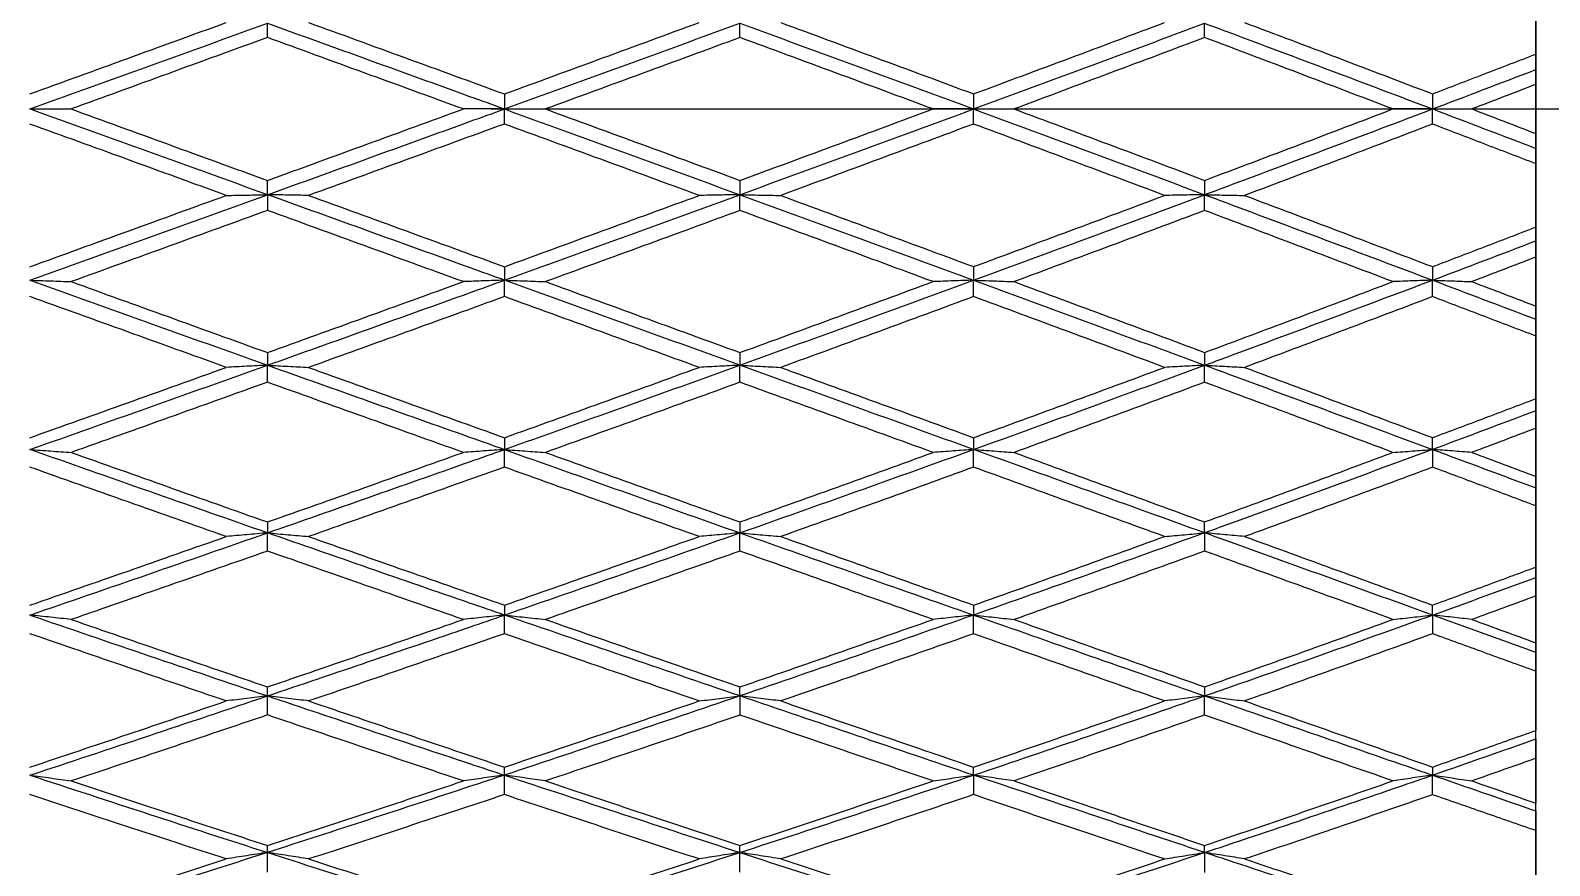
# Model space of a CAD drawing. Extents: x 6453 to 7582, y 0 to 827.
# Drawn here: x 6636.24 to 6652.33, y 209.25 to 218.1 of the extents above; entities that cross this region are included whole.
import ezdxf

# ---------------------------------------------------------------- set-up
doc = ezdxf.new("R2010")
doc.units = 0
doc.header["$LTSCALE"] = 30
doc.header["$MEASUREMENT"] = 0
doc.header["$PDMODE"] = 3
doc.header["$PDSIZE"] = -10
doc.linetypes.add('CENTER', pattern=[2, 1.25, -0.25, 0.25, -0.25])
doc.layers.get('0').update_dxf_attribs({"linetype": 'CONTINUOUS'})
doc.layers.get('DEFPOINTS').update_dxf_attribs({"linetype": 'CONTINUOUS'})
doc.layers.add('1', color=7, linetype='CONTINUOUS')
doc.layers.add('DEF_LAYER_ASSEM_MEMBER', color=7, linetype='CONTINUOUS')
doc.styles.add('Daelim Dimension', font='')
doc.styles.get('Daelim Dimension').set_extended_font_data('나눔고딕')
doc.dimstyles.new('DEFAULT', dxfattribs={"dimscale": 2, "dimtxt": 2, "dimasz": 2, "dimexe": 0, "dimexo": 2, "dimgap": 1, "dimtad": 1, "dimdec": 1, "dimzin": 9, "dimdsep": 46, "dimtxsty": 'Daelim Dimension', "dimcen": 0.5, "dimclrd": 252, "dimclre": 252, "dimclrt": 3, "dimadec": 1, "dimazin": 0, "dimtfac": 1, "dimtdec": 1, "dimtix": 1, "dimtmove": 0, "dimatfit": 3, "dimfxl": 1, "dimtolj": 1, "dimtzin": 1, "dimlwd": 9, "dimlwe": 9, "dimarcsym": 0})

# ---------------------------------------------------------------- blocks, each defined once
blk = doc.blocks.new('*D49')
at = {"color": 5, "lineweight": 9, "ltscale": 0.5, "transparency": 16777216}
for p, q in [((6677.333, 220.067), (6628.548, 268.005)), ((6604.922, 241.109), (6627.171, 263.751)), ((6649.476, 191.719), (6600.692, 239.657))]:
    blk.add_line(p, q, dxfattribs=at)
at = {"color": 5, "ltscale": 0.5, "transparency": 16777216}
for points in [[(6626.696, 264.218), (6627.647, 263.283), (6629.975, 266.604)], [(6604.446, 241.576), (6605.397, 240.641), (6602.118, 238.256)]]:
    blk.add_solid(points, dxfattribs=at)
at = {"layer": 'DEFPOINTS', "color": 0, "ltscale": 0.5, "transparency": 16777216}
for p in [(6629.975, 266.604), (6680.186, 217.263), (6652.329, 188.915)]:
    blk.add_point(p, dxfattribs=at)
at = {"color": 7, "ltscale": 0.5, "transparency": 16777216, "insert": (6610.763, 257.622), "char_height": 10, "attachment_point": 5, "rotation": 45.5011, "style": 'Daelim Dimension'}
blk.add_mtext('\\A1;40', dxfattribs=at)

msp = doc.modelspace()

# ---------------------------------------------------------------- linework, layer by layer
at = {"layer": '1', "color": 7, "linetype": 'Continuous', "lineweight": 18}
for p, q in [((6652.185, 199.763), (6652.185, 234.763)), ((6652.185, 218.513), (6652.185, 217.845)), ((6652.185, 217.524), (6652.185, 217.002)), ((6652.185, 216.682), (6652.185, 216.013)), ((6652.185, 215.694), (6652.185, 215.175)), ((6652.185, 214.857), (6652.185, 214.195)), ((6652.185, 213.881), (6652.185, 213.37)), ((6652.185, 213.058), (6652.185, 212.411)), ((6652.185, 212.104), (6652.185, 211.608)), ((6652.185, 211.306), (6652.185, 210.68)), ((6652.185, 210.385), (6652.185, 209.908)), ((6652.185, 209.618), (6652.185, 209.022))]:
    msp.add_line(p, q, dxfattribs=at)
for points in [[(6636.231, 217.422), (6636.568, 217.545), (6637.252, 217.794), (6637.955, 218.05), (6638.311, 218.179)], [(6636.231, 217.263), (6637.07, 217.566), (6637.909, 217.869), (6638.747, 218.171)], [(6638.747, 218.02), (6638.747, 218.045), (6638.747, 218.096), (6638.747, 218.146), (6638.747, 218.171)], [(6639.183, 218.179), (6639.521, 218.056), (6640.204, 217.807), (6640.903, 217.552), (6641.257, 217.422)], [(6641.257, 217.422), (6641.606, 217.55), (6642.3, 217.805), (6642.982, 218.055), (6643.32, 218.179)], [(6641.257, 217.263), (6642.091, 217.566), (6642.923, 217.869), (6643.752, 218.171)], [(6643.752, 218.171), (6644.581, 217.869), (6645.406, 217.566), (6646.227, 217.263)], [(6643.752, 218.02), (6643.752, 218.045), (6643.752, 218.096), (6643.752, 218.146), (6643.752, 218.171)], [(6644.184, 218.179), (6644.518, 218.056), (6645.193, 217.807), (6645.88, 217.552), (6646.227, 217.423)], [(6646.227, 217.423), (6646.574, 217.552), (6647.258, 217.807), (6647.923, 218.056), (6648.251, 218.179)], [(6646.227, 217.263), (6647.048, 217.566), (6647.864, 217.869), (6648.675, 218.171)], [(6648.675, 218.02), (6648.675, 218.045), (6648.675, 218.096), (6648.675, 218.146), (6648.675, 218.171)], [(6649.098, 218.179), (6649.422, 218.057), (6650.077, 217.809), (6650.749, 217.553), (6651.089, 217.423)], [(6638.747, 218.02), (6638.391, 217.891), (6637.689, 217.635), (6637.005, 217.386), (6636.668, 217.263)], [(6640.822, 217.263), (6640.467, 217.393), (6639.767, 217.648), (6639.084, 217.897), (6638.747, 218.02)], [(6643.752, 218.02), (6643.406, 217.892), (6642.716, 217.639), (6642.032, 217.388), (6641.691, 217.263)], [(6645.798, 217.263), (6645.451, 217.392), (6644.762, 217.648), (6644.087, 217.897), (6643.752, 218.02)], [(6648.675, 218.02), (6648.347, 217.896), (6647.682, 217.647), (6647.001, 217.392), (6646.656, 217.263)], [(6650.67, 217.263), (6650.332, 217.392), (6649.662, 217.647), (6649.002, 217.896), (6648.675, 218.02)], [(6651.089, 217.423), (6651.273, 217.494), (6651.641, 217.635), (6652.004, 217.775), (6652.185, 217.845)], [(6652.185, 217.845), (6652.185, 217.817), (6652.185, 217.763), (6652.185, 217.708), (6652.185, 217.681)], [(6651.089, 217.263), (6651.455, 217.402), (6651.821, 217.542), (6652.185, 217.681)], [(6652.185, 217.681), (6652.185, 217.655), (6652.185, 217.603), (6652.185, 217.55), (6652.185, 217.524)], [(6652.185, 217.524), (6652.072, 217.481), (6651.847, 217.394), (6651.62, 217.307), (6651.506, 217.263)], [(6641.257, 217.422), (6641.257, 217.396), (6641.257, 217.343), (6641.257, 217.29), (6641.257, 217.263)], [(6646.227, 217.423), (6646.227, 217.396), (6646.227, 217.343), (6646.227, 217.29), (6646.227, 217.263)], [(6651.089, 217.423), (6651.089, 217.397), (6651.089, 217.343), (6651.089, 217.29), (6651.089, 217.263)], [(6636.231, 217.263), (6636.304, 217.263), (6636.45, 217.263), (6636.595, 217.263), (6636.668, 217.263)], [(6638.747, 216.355), (6637.909, 216.658), (6637.07, 216.96), (6636.231, 217.263)], [(6636.668, 217.263), (6637.005, 217.14), (6637.689, 216.892), (6638.391, 216.636), (6638.747, 216.506)], [(6638.747, 216.506), (6639.104, 216.636), (6639.806, 216.892), (6640.487, 217.141), (6640.822, 217.263)], [(6641.257, 217.263), (6641.184, 217.263), (6641.038, 217.263), (6640.894, 217.263), (6640.822, 217.263)], [(6641.257, 217.104), (6641.257, 217.131), (6641.257, 217.184), (6641.257, 217.237), (6641.257, 217.263)], [(6641.257, 217.263), (6641.329, 217.263), (6641.475, 217.263), (6641.619, 217.263), (6641.691, 217.263)], [(6641.257, 217.263), (6642.091, 216.96), (6642.923, 216.658), (6643.752, 216.355)], [(6641.691, 217.263), (6642.027, 217.14), (6642.707, 216.891), (6643.401, 216.636), (6643.752, 216.507)], [(6643.752, 216.507), (6644.107, 216.637), (6644.803, 216.894), (6645.471, 217.142), (6645.798, 217.263)], [(6643.752, 216.355), (6644.581, 216.658), (6645.406, 216.96), (6646.227, 217.263)], [(6646.227, 217.263), (6646.155, 217.263), (6646.012, 217.263), (6645.869, 217.263), (6645.798, 217.263)], [(6646.227, 217.104), (6646.227, 217.13), (6646.227, 217.184), (6646.227, 217.237), (6646.227, 217.263)], [(6646.227, 217.263), (6647.048, 216.96), (6647.864, 216.658), (6648.675, 216.355)], [(6646.227, 217.263), (6646.299, 217.263), (6646.442, 217.263), (6646.585, 217.263), (6646.656, 217.263)], [(6646.656, 217.263), (6646.987, 217.14), (6647.654, 216.891), (6648.333, 216.636), (6648.675, 216.507)], [(6648.675, 216.507), (6649.014, 216.634), (6649.685, 216.888), (6650.344, 217.139), (6650.67, 217.263)], [(6651.089, 217.263), (6651.018, 217.263), (6650.878, 217.263), (6650.739, 217.263), (6650.67, 217.263)], [(6651.089, 217.103), (6651.089, 217.13), (6651.089, 217.183), (6651.089, 217.237), (6651.089, 217.263)], [(6651.089, 217.263), (6651.455, 217.124), (6651.821, 216.985), (6652.185, 216.846)], [(6651.089, 217.263), (6651.159, 217.263), (6651.298, 217.263), (6651.437, 217.263), (6651.506, 217.263)], [(6651.506, 217.263), (6651.619, 217.22), (6651.844, 217.134), (6652.071, 217.046), (6652.185, 217.002)], [(6638.311, 216.347), (6637.955, 216.477), (6637.252, 216.733), (6636.568, 216.981), (6636.231, 217.104)], [(6641.257, 217.104), (6640.902, 216.975), (6640.203, 216.719), (6639.52, 216.47), (6639.183, 216.347)], [(6643.32, 216.347), (6642.968, 216.477), (6642.273, 216.732), (6641.593, 216.981), (6641.257, 217.104)], [(6646.227, 217.104), (6645.901, 216.982), (6645.234, 216.735), (6644.539, 216.478), (6644.184, 216.347)], [(6648.251, 216.347), (6647.908, 216.476), (6647.227, 216.731), (6646.559, 216.98), (6646.227, 217.104)], [(6651.089, 217.103), (6650.762, 216.978), (6650.105, 216.728), (6649.436, 216.475), (6649.098, 216.347)], [(6652.185, 216.682), (6652.001, 216.753), (6651.634, 216.894), (6651.27, 217.034), (6651.089, 217.103)], [(6652.185, 217.002), (6652.185, 216.976), (6652.185, 216.924), (6652.185, 216.872), (6652.185, 216.846)], [(6652.185, 216.846), (6652.185, 216.818), (6652.185, 216.764), (6652.185, 216.709), (6652.185, 216.682)], [(6638.747, 216.355), (6638.747, 216.38), (6638.747, 216.431), (6638.747, 216.481), (6638.747, 216.506)], [(6643.752, 216.507), (6643.752, 216.481), (6643.752, 216.431), (6643.752, 216.38), (6643.752, 216.355)], [(6648.675, 216.507), (6648.675, 216.482), (6648.675, 216.431), (6648.675, 216.381), (6648.675, 216.355)], [(6636.231, 215.45), (6637.07, 215.751), (6637.909, 216.053), (6638.747, 216.355)], [(6636.231, 215.592), (6636.578, 215.718), (6637.272, 215.97), (6637.965, 216.222), (6638.311, 216.347)], [(6638.311, 216.347), (6638.383, 216.349), (6638.528, 216.351), (6638.674, 216.354), (6638.747, 216.355)], [(6638.747, 216.355), (6638.747, 216.328), (6638.747, 216.272), (6638.747, 216.216), (6638.747, 216.189)], [(6639.183, 216.347), (6639.111, 216.349), (6638.966, 216.351), (6638.82, 216.354), (6638.747, 216.355)], [(6639.183, 216.347), (6639.521, 216.225), (6640.204, 215.976), (6640.903, 215.721), (6641.257, 215.592)], [(6641.257, 215.45), (6642.091, 215.751), (6642.923, 216.053), (6643.752, 216.355)], [(6641.257, 215.592), (6641.603, 215.719), (6642.294, 215.971), (6642.979, 216.222), (6643.32, 216.347)], [(6643.752, 216.355), (6643.68, 216.354), (6643.535, 216.351), (6643.391, 216.349), (6643.32, 216.347)], [(6643.752, 216.188), (6643.752, 216.216), (6643.752, 216.272), (6643.752, 216.327), (6643.752, 216.355)], [(6643.752, 216.355), (6644.581, 216.053), (6645.406, 215.751), (6646.227, 215.45)], [(6643.752, 216.355), (6643.825, 216.354), (6643.969, 216.351), (6644.113, 216.349), (6644.184, 216.347)], [(6644.184, 216.347), (6644.518, 216.224), (6645.193, 215.976), (6645.88, 215.721), (6646.227, 215.593)], [(6646.227, 215.45), (6647.048, 215.751), (6647.864, 216.053), (6648.675, 216.355)], [(6646.227, 215.593), (6646.57, 215.72), (6647.251, 215.973), (6647.919, 216.223), (6648.251, 216.347)], [(6648.675, 216.355), (6648.604, 216.354), (6648.462, 216.351), (6648.321, 216.349), (6648.251, 216.347)], [(6648.675, 216.188), (6648.675, 216.216), (6648.675, 216.272), (6648.675, 216.327), (6648.675, 216.355)], [(6648.675, 216.355), (6648.746, 216.354), (6648.888, 216.351), (6649.028, 216.349), (6649.098, 216.347)], [(6649.098, 216.347), (6649.425, 216.224), (6650.084, 215.975), (6650.752, 215.721), (6651.089, 215.593)], [(6638.747, 216.189), (6638.404, 216.064), (6637.714, 215.813), (6637.018, 215.561), (6636.668, 215.434)], [(6640.822, 215.434), (6640.467, 215.563), (6639.767, 215.817), (6639.084, 216.066), (6638.747, 216.189)], [(6643.752, 216.188), (6643.413, 216.064), (6642.731, 215.813), (6642.039, 215.561), (6641.691, 215.434)], [(6645.798, 215.434), (6645.451, 215.563), (6644.762, 215.817), (6644.086, 216.065), (6643.752, 216.188)], [(6648.675, 216.188), (6648.344, 216.063), (6647.676, 215.813), (6646.997, 215.561), (6646.656, 215.434)], [(6650.67, 215.434), (6650.332, 215.562), (6649.662, 215.816), (6649.002, 216.065), (6648.675, 216.188)], [(6651.089, 215.593), (6651.273, 215.663), (6651.639, 215.803), (6652.003, 215.943), (6652.185, 216.013)], [(6652.185, 216.013), (6652.185, 215.989), (6652.185, 215.939), (6652.185, 215.89), (6652.185, 215.866)], [(6651.089, 215.45), (6651.455, 215.588), (6651.821, 215.727), (6652.185, 215.866)], [(6652.185, 215.866), (6652.185, 215.837), (6652.185, 215.78), (6652.185, 215.722), (6652.185, 215.694)], [(6652.185, 215.694), (6652.072, 215.651), (6651.846, 215.564), (6651.62, 215.477), (6651.506, 215.434)], [(6641.257, 215.592), (6641.257, 215.569), (6641.257, 215.521), (6641.257, 215.473), (6641.257, 215.45)], [(6646.227, 215.593), (6646.227, 215.569), (6646.227, 215.521), (6646.227, 215.474), (6646.227, 215.45)], [(6651.089, 215.593), (6651.089, 215.569), (6651.089, 215.521), (6651.089, 215.474), (6651.089, 215.45)], [(6636.231, 215.45), (6637.07, 215.149), (6637.909, 214.848), (6638.747, 214.549)], [(6636.231, 215.45), (6636.304, 215.447), (6636.45, 215.442), (6636.595, 215.437), (6636.668, 215.434)], [(6636.668, 215.434), (6637.005, 215.312), (6637.689, 215.065), (6638.391, 214.811), (6638.747, 214.683)], [(6638.747, 214.683), (6639.086, 214.805), (6639.771, 215.053), (6640.469, 215.306), (6640.822, 215.434)], [(6641.257, 215.45), (6641.184, 215.447), (6641.038, 215.442), (6640.894, 215.437), (6640.822, 215.434)], [(6641.257, 215.276), (6641.257, 215.305), (6641.257, 215.363), (6641.257, 215.421), (6641.257, 215.45)], [(6643.752, 214.549), (6642.923, 214.848), (6642.091, 215.149), (6641.257, 215.45)], [(6641.257, 215.45), (6641.329, 215.447), (6641.475, 215.442), (6641.619, 215.437), (6641.691, 215.434)], [(6641.691, 215.434), (6642.027, 215.312), (6642.707, 215.064), (6643.401, 214.811), (6643.752, 214.683)], [(6643.752, 214.549), (6644.581, 214.848), (6645.406, 215.149), (6646.227, 215.45)], [(6643.752, 214.683), (6644.103, 214.811), (6644.794, 215.064), (6645.467, 215.312), (6645.798, 215.434)], [(6646.227, 215.45), (6646.155, 215.447), (6646.012, 215.442), (6645.869, 215.437), (6645.798, 215.434)], [(6646.227, 215.276), (6646.227, 215.305), (6646.227, 215.363), (6646.227, 215.421), (6646.227, 215.45)], [(6646.227, 215.45), (6647.048, 215.149), (6647.864, 214.848), (6648.675, 214.549)], [(6646.227, 215.45), (6646.299, 215.447), (6646.442, 215.442), (6646.585, 215.437), (6646.656, 215.434)], [(6646.656, 215.434), (6646.986, 215.311), (6647.654, 215.064), (6648.333, 214.811), (6648.675, 214.684)], [(6648.675, 214.684), (6649.011, 214.809), (6649.68, 215.059), (6650.341, 215.309), (6650.67, 215.434)], [(6651.089, 215.45), (6651.018, 215.447), (6650.878, 215.442), (6650.739, 215.437), (6650.67, 215.434)], [(6651.089, 215.275), (6651.089, 215.304), (6651.089, 215.362), (6651.089, 215.421), (6651.089, 215.45)], [(6651.089, 215.45), (6651.455, 215.311), (6651.821, 215.173), (6652.185, 215.035)], [(6651.089, 215.45), (6651.159, 215.447), (6651.298, 215.442), (6651.437, 215.437), (6651.506, 215.434)], [(6651.506, 215.434), (6651.619, 215.391), (6651.844, 215.305), (6652.071, 215.218), (6652.185, 215.175)], [(6638.311, 214.526), (6637.955, 214.654), (6637.252, 214.907), (6636.568, 215.154), (6636.231, 215.276)], [(6641.257, 215.276), (6640.907, 215.149), (6640.211, 214.896), (6639.525, 214.649), (6639.183, 214.526)], [(6643.32, 214.526), (6642.968, 214.653), (6642.273, 214.906), (6641.593, 215.154), (6641.257, 215.276)], [(6646.227, 215.276), (6645.896, 215.153), (6645.224, 214.905), (6644.534, 214.653), (6644.184, 214.526)], [(6648.251, 214.526), (6647.907, 214.653), (6647.227, 214.906), (6646.558, 215.153), (6646.227, 215.276)], [(6651.089, 215.275), (6650.76, 215.15), (6650.1, 214.901), (6649.434, 214.651), (6649.098, 214.526)], [(6652.185, 214.857), (6652.001, 214.927), (6651.634, 215.067), (6651.27, 215.206), (6651.089, 215.275)], [(6652.185, 215.175), (6652.185, 215.151), (6652.185, 215.105), (6652.185, 215.058), (6652.185, 215.035)], [(6652.185, 215.035), (6652.185, 215.005), (6652.185, 214.946), (6652.185, 214.887), (6652.185, 214.857)], [(6636.231, 213.656), (6637.07, 213.952), (6637.909, 214.25), (6638.747, 214.549)], [(6638.747, 214.549), (6638.674, 214.545), (6638.528, 214.537), (6638.383, 214.53), (6638.311, 214.526)], [(6638.747, 214.683), (6638.747, 214.661), (6638.747, 214.616), (6638.747, 214.571), (6638.747, 214.549)], [(6638.747, 214.369), (6638.747, 214.399), (6638.747, 214.459), (6638.747, 214.519), (6638.747, 214.549)], [(6638.747, 214.549), (6638.82, 214.545), (6638.966, 214.537), (6639.111, 214.53), (6639.183, 214.526)], [(6641.257, 213.656), (6642.091, 213.952), (6642.923, 214.25), (6643.752, 214.549)], [(6643.752, 214.549), (6643.68, 214.545), (6643.535, 214.537), (6643.391, 214.53), (6643.32, 214.526)], [(6643.752, 214.683), (6643.752, 214.661), (6643.752, 214.616), (6643.752, 214.571), (6643.752, 214.549)], [(6643.752, 214.368), (6643.752, 214.399), (6643.752, 214.459), (6643.752, 214.519), (6643.752, 214.549)], [(6646.227, 213.656), (6645.406, 213.952), (6644.581, 214.25), (6643.752, 214.549)], [(6643.752, 214.549), (6643.825, 214.545), (6643.969, 214.537), (6644.113, 214.53), (6644.184, 214.526)], [(6646.227, 213.656), (6647.048, 213.952), (6647.864, 214.25), (6648.675, 214.549)], [(6648.675, 214.549), (6648.604, 214.545), (6648.462, 214.537), (6648.321, 214.53), (6648.251, 214.526)], [(6648.675, 214.684), (6648.675, 214.661), (6648.675, 214.616), (6648.675, 214.572), (6648.675, 214.549)], [(6648.675, 214.368), (6648.675, 214.398), (6648.675, 214.459), (6648.675, 214.519), (6648.675, 214.549)], [(6648.675, 214.549), (6648.746, 214.545), (6648.888, 214.537), (6649.028, 214.53), (6649.098, 214.526)], [(6636.231, 213.781), (6636.576, 213.904), (6637.267, 214.151), (6637.962, 214.4), (6638.311, 214.526)], [(6639.183, 214.526), (6639.521, 214.404), (6640.204, 214.159), (6640.903, 213.907), (6641.257, 213.781)], [(6641.257, 213.781), (6641.603, 213.905), (6642.293, 214.153), (6642.978, 214.401), (6643.32, 214.526)], [(6644.184, 214.526), (6644.518, 214.404), (6645.193, 214.158), (6645.88, 213.908), (6646.227, 213.781)], [(6646.227, 213.781), (6646.568, 213.905), (6647.247, 214.154), (6647.917, 214.402), (6648.251, 214.526)], [(6649.098, 214.526), (6649.425, 214.404), (6650.083, 214.158), (6650.752, 213.908), (6651.089, 213.782)], [(6638.747, 214.369), (6638.397, 214.243), (6637.701, 213.993), (6637.011, 213.747), (6636.668, 213.625)], [(6640.822, 213.625), (6640.467, 213.752), (6639.767, 214.002), (6639.084, 214.247), (6638.747, 214.369)], [(6643.752, 214.368), (6643.412, 214.245), (6642.728, 213.997), (6642.038, 213.749), (6641.691, 213.625)], [(6645.798, 213.625), (6645.45, 213.751), (6644.761, 214.002), (6644.086, 214.247), (6643.752, 214.368)], [(6648.675, 214.368), (6648.342, 214.244), (6647.672, 213.997), (6646.996, 213.749), (6646.656, 213.625)], [(6650.67, 213.625), (6650.332, 213.751), (6649.662, 214.001), (6649.002, 214.246), (6648.675, 214.368)], [(6651.089, 213.782), (6651.272, 213.85), (6651.639, 213.988), (6652.003, 214.126), (6652.185, 214.195)], [(6652.185, 214.066), (6651.821, 213.929), (6651.455, 213.792), (6651.089, 213.656)], [(6652.185, 214.195), (6652.185, 214.174), (6652.185, 214.13), (6652.185, 214.087), (6652.185, 214.066)], [(6652.185, 214.066), (6652.185, 214.035), (6652.185, 213.973), (6652.185, 213.911), (6652.185, 213.881)], [(6641.257, 213.781), (6641.257, 213.76), (6641.257, 213.718), (6641.257, 213.677), (6641.257, 213.656)], [(6646.227, 213.781), (6646.227, 213.76), (6646.227, 213.718), (6646.227, 213.677), (6646.227, 213.656)], [(6651.089, 213.656), (6651.089, 213.677), (6651.089, 213.719), (6651.089, 213.761), (6651.089, 213.782)], [(6652.185, 213.881), (6652.072, 213.838), (6651.846, 213.753), (6651.62, 213.667), (6651.506, 213.625)], [(6638.747, 212.773), (6637.909, 213.065), (6637.07, 213.36), (6636.231, 213.656)], [(6636.231, 213.656), (6636.304, 213.651), (6636.45, 213.64), (6636.595, 213.63), (6636.668, 213.625)], [(6636.668, 213.625), (6637.005, 213.505), (6637.689, 213.262), (6638.391, 213.013), (6638.747, 212.888)], [(6638.747, 212.888), (6639.088, 213.008), (6639.776, 213.252), (6640.472, 213.5), (6640.822, 213.625)], [(6641.257, 213.656), (6641.184, 213.651), (6641.038, 213.64), (6640.894, 213.63), (6640.822, 213.625)], [(6641.257, 213.469), (6641.257, 213.5), (6641.257, 213.563), (6641.257, 213.625), (6641.257, 213.656)], [(6641.257, 213.656), (6642.091, 213.36), (6642.923, 213.065), (6643.752, 212.773)], [(6641.257, 213.656), (6641.329, 213.651), (6641.475, 213.64), (6641.619, 213.63), (6641.691, 213.625)], [(6641.691, 213.625), (6642.027, 213.504), (6642.707, 213.261), (6643.401, 213.013), (6643.752, 212.888)], [(6643.752, 212.773), (6644.581, 213.065), (6645.406, 213.36), (6646.227, 213.656)], [(6643.752, 212.888), (6644.1, 213.012), (6644.788, 213.259), (6645.464, 213.503), (6645.798, 213.625)], [(6646.227, 213.656), (6646.155, 213.651), (6646.012, 213.64), (6645.869, 213.63), (6645.798, 213.625)], [(6646.227, 213.469), (6646.227, 213.5), (6646.227, 213.563), (6646.227, 213.625), (6646.227, 213.656)], [(6648.675, 212.773), (6647.864, 213.065), (6647.048, 213.36), (6646.227, 213.656)], [(6646.227, 213.656), (6646.299, 213.651), (6646.442, 213.64), (6646.585, 213.63), (6646.656, 213.625)], [(6646.656, 213.625), (6646.986, 213.504), (6647.653, 213.261), (6648.333, 213.013), (6648.675, 212.888)], [(6648.675, 212.888), (6649.011, 213.011), (6649.679, 213.256), (6650.341, 213.502), (6650.67, 213.625)], [(6650.67, 213.625), (6650.739, 213.63), (6650.878, 213.64), (6651.018, 213.651), (6651.089, 213.656)], [(6651.089, 213.656), (6651.089, 213.625), (6651.089, 213.562), (6651.089, 213.5), (6651.089, 213.468)], [(6651.089, 213.656), (6651.455, 213.52), (6651.821, 213.384), (6652.185, 213.249)], [(6651.506, 213.625), (6651.437, 213.63), (6651.298, 213.64), (6651.159, 213.651), (6651.089, 213.656)], [(6651.506, 213.625), (6651.619, 213.583), (6651.844, 213.498), (6652.071, 213.413), (6652.185, 213.37)], [(6638.311, 212.734), (6637.964, 212.856), (6637.27, 213.101), (6636.577, 213.346), (6636.231, 213.469)], [(6641.257, 213.469), (6640.908, 213.345), (6640.214, 213.098), (6639.526, 212.855), (6639.183, 212.734)], [(6643.32, 212.734), (6642.968, 212.859), (6642.273, 213.107), (6641.593, 213.349), (6641.257, 213.469)], [(6646.227, 213.469), (6645.893, 213.347), (6645.218, 213.103), (6644.531, 212.857), (6644.184, 212.734)], [(6648.251, 212.734), (6647.907, 212.859), (6647.227, 213.106), (6646.558, 213.349), (6646.227, 213.469)], [(6651.089, 213.468), (6650.76, 213.346), (6650.1, 213.101), (6649.433, 212.856), (6649.098, 212.734)], [(6652.185, 213.058), (6652.001, 213.127), (6651.634, 213.265), (6651.27, 213.401), (6651.089, 213.468)], [(6652.185, 213.37), (6652.185, 213.35), (6652.185, 213.309), (6652.185, 213.269), (6652.185, 213.249)], [(6652.185, 213.249), (6652.185, 213.217), (6652.185, 213.153), (6652.185, 213.09), (6652.185, 213.058)], [(6636.231, 211.902), (6637.07, 212.19), (6637.909, 212.48), (6638.747, 212.773)], [(6638.747, 212.773), (6638.674, 212.766), (6638.528, 212.753), (6638.383, 212.74), (6638.311, 212.734)], [(6638.747, 212.888), (6638.747, 212.869), (6638.747, 212.83), (6638.747, 212.792), (6638.747, 212.773)], [(6638.747, 212.58), (6638.747, 212.613), (6638.747, 212.677), (6638.747, 212.741), (6638.747, 212.773)], [(6638.747, 212.773), (6638.82, 212.766), (6638.966, 212.753), (6639.111, 212.74), (6639.183, 212.734)], [(6641.257, 211.902), (6642.091, 212.19), (6642.923, 212.48), (6643.752, 212.773)], [(6643.752, 212.773), (6643.68, 212.766), (6643.535, 212.753), (6643.391, 212.74), (6643.32, 212.734)], [(6643.752, 212.888), (6643.752, 212.869), (6643.752, 212.83), (6643.752, 212.792), (6643.752, 212.773)], [(6643.752, 212.58), (6643.752, 212.612), (6643.752, 212.677), (6643.752, 212.741), (6643.752, 212.773)], [(6643.752, 212.773), (6644.581, 212.48), (6645.406, 212.19), (6646.227, 211.902)], [(6643.752, 212.773), (6643.825, 212.766), (6643.969, 212.753), (6644.113, 212.74), (6644.184, 212.734)], [(6648.675, 212.773), (6647.864, 212.48), (6647.048, 212.19), (6646.227, 211.902)], [(6648.251, 212.734), (6648.321, 212.74), (6648.462, 212.753), (6648.604, 212.766), (6648.675, 212.773)], [(6648.675, 212.773), (6648.675, 212.792), (6648.675, 212.831), (6648.675, 212.869), (6648.675, 212.888)], [(6648.675, 212.773), (6648.675, 212.741), (6648.675, 212.676), (6648.675, 212.612), (6648.675, 212.58)], [(6649.098, 212.734), (6649.028, 212.74), (6648.888, 212.753), (6648.746, 212.766), (6648.675, 212.773)], [(6636.231, 212.007), (6636.577, 212.127), (6637.269, 212.368), (6637.963, 212.612), (6638.311, 212.734)], [(6639.183, 212.734), (6639.521, 212.615), (6640.203, 212.375), (6640.903, 212.131), (6641.257, 212.007)], [(6641.257, 212.007), (6641.602, 212.128), (6642.292, 212.37), (6642.978, 212.612), (6643.32, 212.734)], [(6644.184, 212.734), (6644.518, 212.615), (6645.192, 212.375), (6645.88, 212.131), (6646.227, 212.007)], [(6646.227, 212.007), (6646.568, 212.128), (6647.245, 212.37), (6647.917, 212.613), (6648.251, 212.734)], [(6649.098, 212.734), (6649.425, 212.615), (6650.083, 212.375), (6650.752, 212.131), (6651.089, 212.008)], [(6638.747, 212.58), (6638.399, 212.458), (6637.704, 212.215), (6637.013, 211.975), (6636.668, 211.855)], [(6640.822, 211.855), (6640.477, 211.975), (6639.787, 212.216), (6639.094, 212.459), (6638.747, 212.58)], [(6643.752, 212.58), (6643.411, 212.459), (6642.727, 212.217), (6642.037, 211.976), (6641.691, 211.855)], [(6645.798, 211.855), (6645.45, 211.978), (6644.761, 212.222), (6644.086, 212.462), (6643.752, 212.58)], [(6648.675, 212.58), (6648.342, 212.459), (6647.672, 212.217), (6646.995, 211.976), (6646.656, 211.855)], [(6650.67, 211.855), (6650.332, 211.978), (6649.661, 212.222), (6649.002, 212.461), (6648.675, 212.58)], [(6651.089, 212.008), (6651.27, 212.074), (6651.634, 212.207), (6652.001, 212.343), (6652.185, 212.411)], [(6651.089, 211.902), (6651.455, 212.034), (6651.821, 212.167), (6652.185, 212.301)], [(6652.185, 212.411), (6652.185, 212.393), (6652.185, 212.356), (6652.185, 212.319), (6652.185, 212.301)], [(6652.185, 212.301), (6652.185, 212.268), (6652.185, 212.203), (6652.185, 212.137), (6652.185, 212.104)], [(6641.257, 212.007), (6641.257, 211.989), (6641.257, 211.954), (6641.257, 211.919), (6641.257, 211.902)], [(6646.227, 212.007), (6646.227, 211.99), (6646.227, 211.955), (6646.227, 211.919), (6646.227, 211.902)], [(6651.089, 211.902), (6651.089, 211.919), (6651.089, 211.955), (6651.089, 211.99), (6651.089, 212.008)], [(6652.185, 212.104), (6652.071, 212.062), (6651.844, 211.979), (6651.619, 211.897), (6651.506, 211.855)], [(6636.231, 211.902), (6637.07, 211.614), (6637.909, 211.328), (6638.747, 211.046)], [(6636.668, 211.855), (6636.595, 211.863), (6636.45, 211.879), (6636.304, 211.894), (6636.231, 211.902)], [(6636.668, 211.855), (6637.014, 211.736), (6637.707, 211.497), (6638.4, 211.259), (6638.747, 211.141)], [(6638.747, 211.141), (6639.09, 211.258), (6639.778, 211.494), (6640.473, 211.734), (6640.822, 211.855)], [(6641.257, 211.902), (6641.184, 211.894), (6641.038, 211.879), (6640.894, 211.863), (6640.822, 211.855)], [(6641.257, 211.704), (6641.257, 211.737), (6641.257, 211.803), (6641.257, 211.869), (6641.257, 211.902)], [(6643.752, 211.046), (6642.923, 211.328), (6642.091, 211.614), (6641.257, 211.902)], [(6641.257, 211.902), (6641.329, 211.894), (6641.475, 211.879), (6641.619, 211.863), (6641.691, 211.855)], [(6641.691, 211.855), (6642.027, 211.738), (6642.707, 211.502), (6643.401, 211.262), (6643.752, 211.141)], [(6646.227, 211.902), (6645.406, 211.614), (6644.581, 211.328), (6643.752, 211.046)], [(6643.752, 211.141), (6644.098, 211.26), (6644.785, 211.499), (6645.462, 211.737), (6645.798, 211.855)], [(6646.227, 211.902), (6646.155, 211.894), (6646.012, 211.879), (6645.869, 211.863), (6645.798, 211.855)], [(6646.227, 211.704), (6646.227, 211.737), (6646.227, 211.803), (6646.227, 211.869), (6646.227, 211.902)], [(6646.227, 211.902), (6647.048, 211.614), (6647.864, 211.328), (6648.675, 211.046)], [(6646.227, 211.902), (6646.299, 211.894), (6646.442, 211.879), (6646.585, 211.863), (6646.656, 211.855)], [(6646.656, 211.855), (6646.986, 211.738), (6647.653, 211.502), (6648.332, 211.262), (6648.675, 211.141)], [(6648.675, 211.141), (6649.002, 211.257), (6649.662, 211.491), (6650.332, 211.733), (6650.67, 211.855)], [(6650.67, 211.855), (6650.739, 211.863), (6650.878, 211.879), (6651.018, 211.894), (6651.089, 211.902)], [(6651.089, 211.902), (6651.089, 211.869), (6651.089, 211.803), (6651.089, 211.737), (6651.089, 211.704)], [(6652.185, 211.506), (6651.821, 211.638), (6651.455, 211.769), (6651.089, 211.902)], [(6651.506, 211.855), (6651.437, 211.863), (6651.298, 211.879), (6651.159, 211.894), (6651.089, 211.902)], [(6651.506, 211.855), (6651.619, 211.814), (6651.844, 211.732), (6652.071, 211.649), (6652.185, 211.608)], [(6638.311, 210.992), (6637.963, 211.11), (6637.27, 211.347), (6636.577, 211.585), (6636.231, 211.704)], [(6641.257, 211.704), (6640.909, 211.584), (6640.216, 211.344), (6639.527, 211.109), (6639.183, 210.992)], [(6643.32, 210.992), (6642.979, 211.109), (6642.294, 211.345), (6641.603, 211.584), (6641.257, 211.704)], [(6646.227, 211.704), (6645.892, 211.586), (6645.216, 211.349), (6644.53, 211.111), (6644.184, 210.992)], [(6648.251, 210.992), (6647.907, 211.112), (6647.226, 211.352), (6646.558, 211.587), (6646.227, 211.704)], [(6651.089, 211.704), (6650.752, 211.581), (6650.083, 211.341), (6649.425, 211.107), (6649.098, 210.992)], [(6652.185, 211.306), (6652.001, 211.372), (6651.634, 211.506), (6651.27, 211.638), (6651.089, 211.704)], [(6652.185, 211.608), (6652.185, 211.591), (6652.185, 211.557), (6652.185, 211.523), (6652.185, 211.506)], [(6652.185, 211.506), (6652.185, 211.473), (6652.185, 211.406), (6652.185, 211.339), (6652.185, 211.306)], [(6636.231, 210.206), (6637.07, 210.483), (6637.909, 210.763), (6638.747, 211.046)], [(6638.747, 211.046), (6638.674, 211.037), (6638.528, 211.019), (6638.383, 211.001), (6638.311, 210.992)], [(6638.747, 211.046), (6638.747, 211.061), (6638.747, 211.093), (6638.747, 211.125), (6638.747, 211.141)], [(6638.747, 210.844), (6638.747, 210.877), (6638.747, 210.945), (6638.747, 211.012), (6638.747, 211.046)], [(6639.183, 210.992), (6639.111, 211.001), (6638.966, 211.019), (6638.82, 211.037), (6638.747, 211.046)], [(6643.752, 211.046), (6642.923, 210.763), (6642.091, 210.483), (6641.257, 210.206)], [(6643.32, 210.992), (6643.391, 211.001), (6643.535, 211.019), (6643.68, 211.037), (6643.752, 211.046)], [(6643.752, 211.046), (6643.752, 211.061), (6643.752, 211.093), (6643.752, 211.125), (6643.752, 211.141)], [(6643.752, 211.046), (6643.752, 211.012), (6643.752, 210.945), (6643.752, 210.877), (6643.752, 210.843)], [(6646.227, 210.206), (6645.406, 210.483), (6644.581, 210.763), (6643.752, 211.046)], [(6644.184, 210.992), (6644.113, 211.001), (6643.969, 211.019), (6643.825, 211.037), (6643.752, 211.046)], [(6646.227, 210.206), (6647.048, 210.483), (6647.864, 210.763), (6648.675, 211.046)], [(6648.675, 211.046), (6648.604, 211.037), (6648.462, 211.019), (6648.321, 211.001), (6648.251, 210.992)], [(6648.675, 211.141), (6648.675, 211.125), (6648.675, 211.093), (6648.675, 211.061), (6648.675, 211.046)], [(6648.675, 210.843), (6648.675, 210.877), (6648.675, 210.944), (6648.675, 211.012), (6648.675, 211.046)], [(6648.675, 211.046), (6648.746, 211.037), (6648.888, 211.019), (6649.028, 211.001), (6649.098, 210.992)], [(6636.231, 210.291), (6636.577, 210.407), (6637.27, 210.639), (6637.964, 210.874), (6638.311, 210.992)], [(6638.747, 210.844), (6638.4, 210.726), (6637.706, 210.492), (6637.014, 210.26), (6636.668, 210.145)], [(6640.822, 210.145), (6640.477, 210.261), (6639.786, 210.492), (6639.094, 210.726), (6638.747, 210.844)], [(6639.183, 210.992), (6639.53, 210.874), (6640.222, 210.639), (6640.912, 210.407), (6641.257, 210.291)], [(6641.257, 210.291), (6641.602, 210.407), (6642.292, 210.64), (6642.978, 210.874), (6643.32, 210.992)], [(6643.752, 210.843), (6643.411, 210.726), (6642.726, 210.493), (6642.037, 210.261), (6641.691, 210.145)], [(6645.798, 210.145), (6645.462, 210.26), (6644.784, 210.49), (6644.098, 210.725), (6643.752, 210.843)], [(6644.184, 210.992), (6644.518, 210.877), (6645.192, 210.645), (6645.88, 210.41), (6646.227, 210.291)], [(6646.227, 210.291), (6646.558, 210.404), (6647.227, 210.634), (6647.907, 210.871), (6648.251, 210.992)], [(6648.675, 210.843), (6648.332, 210.723), (6647.653, 210.487), (6646.986, 210.258), (6646.656, 210.145)], [(6650.67, 210.145), (6650.332, 210.263), (6649.661, 210.497), (6649.002, 210.728), (6648.675, 210.843)], [(6649.098, 210.992), (6649.425, 210.877), (6650.083, 210.645), (6650.752, 210.41), (6651.089, 210.292)], [(6651.089, 210.292), (6651.27, 210.356), (6651.634, 210.484), (6652.001, 210.615), (6652.185, 210.68)], [(6651.089, 210.206), (6651.455, 210.334), (6651.821, 210.461), (6652.185, 210.59)], [(6652.185, 210.59), (6652.185, 210.556), (6652.185, 210.487), (6652.185, 210.419), (6652.185, 210.385)], [(6652.185, 210.385), (6652.071, 210.344), (6651.844, 210.264), (6651.619, 210.185), (6651.506, 210.145)], [(6636.231, 210.206), (6637.07, 209.93), (6637.909, 209.656), (6638.747, 209.387)], [(6636.231, 210.206), (6636.304, 210.196), (6636.45, 210.176), (6636.595, 210.156), (6636.668, 210.145)], [(6641.257, 210.206), (6641.184, 210.196), (6641.038, 210.176), (6640.894, 210.156), (6640.822, 210.145)], [(6641.257, 210.206), (6641.257, 210.22), (6641.257, 210.249), (6641.257, 210.277), (6641.257, 210.291)], [(6641.257, 210), (6641.257, 210.035), (6641.257, 210.103), (6641.257, 210.172), (6641.257, 210.206)], [(6641.257, 210.206), (6642.091, 209.93), (6642.923, 209.656), (6643.752, 209.387)], [(6641.691, 210.145), (6641.619, 210.156), (6641.475, 210.176), (6641.329, 210.196), (6641.257, 210.206)], [(6643.752, 209.387), (6644.581, 209.656), (6645.406, 209.93), (6646.227, 210.206)], [(6645.798, 210.145), (6645.869, 210.156), (6646.012, 210.176), (6646.155, 210.196), (6646.227, 210.206)], [(6646.227, 210.206), (6646.227, 210.221), (6646.227, 210.249), (6646.227, 210.277), (6646.227, 210.291)], [(6646.227, 210.206), (6646.227, 210.172), (6646.227, 210.103), (6646.227, 210.034), (6646.227, 210)], [(6648.675, 209.387), (6647.864, 209.656), (6647.048, 209.93), (6646.227, 210.206)], [(6646.656, 210.145), (6646.585, 210.156), (6646.442, 210.176), (6646.299, 210.196), (6646.227, 210.206)], [(6651.089, 210.206), (6651.018, 210.196), (6650.878, 210.176), (6650.739, 210.156), (6650.67, 210.145)], [(6651.089, 210.292), (6651.089, 210.278), (6651.089, 210.249), (6651.089, 210.221), (6651.089, 210.206)], [(6651.089, 209.999), (6651.089, 210.034), (6651.089, 210.103), (6651.089, 210.172), (6651.089, 210.206)], [(6651.089, 210.206), (6651.455, 210.079), (6651.821, 209.953), (6652.185, 209.827)], [(6651.089, 210.206), (6651.159, 210.196), (6651.298, 210.176), (6651.437, 210.156), (6651.506, 210.145)], [(6636.668, 210.145), (6637.005, 210.033), (6637.688, 209.807), (6638.391, 209.577), (6638.747, 209.461)], [(6638.747, 209.461), (6639.092, 209.573), (6639.782, 209.799), (6640.475, 210.029), (6640.822, 210.145)], [(6641.691, 210.145), (6642.037, 210.03), (6642.727, 209.8), (6643.411, 209.573), (6643.752, 209.461)], [(6643.752, 209.461), (6644.086, 209.571), (6644.761, 209.795), (6645.45, 210.027), (6645.798, 210.145)], [(6646.656, 210.145), (6646.986, 210.033), (6647.653, 209.806), (6648.332, 209.577), (6648.675, 209.461)], [(6648.675, 209.461), (6649.002, 209.572), (6649.662, 209.796), (6650.332, 210.028), (6650.67, 210.145)], [(6651.506, 210.145), (6651.619, 210.106), (6651.844, 210.027), (6652.071, 209.948), (6652.185, 209.908)], [(6638.311, 209.318), (6637.954, 209.434), (6637.251, 209.664), (6636.568, 209.889), (6636.231, 210)], [(6641.257, 210), (6640.91, 209.885), (6640.218, 209.656), (6639.528, 209.43), (6639.183, 209.318)], [(6643.32, 209.318), (6642.979, 209.43), (6642.293, 209.656), (6641.603, 209.885), (6641.257, 210)], [(6646.227, 210), (6645.88, 209.882), (6645.192, 209.651), (6644.518, 209.428), (6644.184, 209.318)], [(6648.251, 209.318), (6647.919, 209.43), (6647.25, 209.654), (6646.57, 209.884), (6646.227, 210)], [(6651.089, 209.999), (6650.749, 209.881), (6650.077, 209.65), (6649.422, 209.427), (6649.098, 209.318)], [(6652.185, 209.618), (6652.001, 209.682), (6651.634, 209.81), (6651.27, 209.936), (6651.089, 209.999)], [(6652.185, 209.827), (6652.185, 209.792), (6652.185, 209.723), (6652.185, 209.653), (6652.185, 209.618)], [(6638.747, 209.387), (6637.909, 209.117), (6637.07, 208.851), (6636.231, 208.588)], [(6638.747, 209.387), (6638.674, 209.375), (6638.528, 209.353), (6638.383, 209.33), (6638.311, 209.318)], [(6638.747, 209.387), (6638.747, 209.399), (6638.747, 209.423), (6638.747, 209.448), (6638.747, 209.461)], [(6638.747, 209.177), (6638.747, 209.212), (6638.747, 209.282), (6638.747, 209.352), (6638.747, 209.387)], [(6639.183, 209.318), (6639.111, 209.33), (6638.966, 209.353), (6638.82, 209.375), (6638.747, 209.387)], [(6641.257, 208.588), (6642.091, 208.851), (6642.923, 209.117), (6643.752, 209.387)], [(6643.752, 209.387), (6643.68, 209.375), (6643.535, 209.353), (6643.391, 209.33), (6643.32, 209.318)], [(6643.752, 209.387), (6643.752, 209.399), (6643.752, 209.424), (6643.752, 209.448), (6643.752, 209.461)], [(6643.752, 209.177), (6643.752, 209.212), (6643.752, 209.282), (6643.752, 209.352), (6643.752, 209.387)], [(6643.752, 209.387), (6644.581, 209.117), (6645.406, 208.851), (6646.227, 208.588)], [(6644.184, 209.318), (6644.113, 209.33), (6643.969, 209.353), (6643.825, 209.375), (6643.752, 209.387)], [(6646.227, 208.588), (6647.048, 208.851), (6647.864, 209.117), (6648.675, 209.387)], [(6648.251, 209.318), (6648.321, 209.33), (6648.462, 209.353), (6648.604, 209.375), (6648.675, 209.387)], [(6648.675, 209.387), (6648.675, 209.399), (6648.675, 209.424), (6648.675, 209.449), (6648.675, 209.461)], [(6648.675, 209.387), (6648.675, 209.352), (6648.675, 209.282), (6648.675, 209.212), (6648.675, 209.176)], [(6649.098, 209.318), (6649.028, 209.33), (6648.888, 209.353), (6648.746, 209.375), (6648.675, 209.387)], [(6636.231, 208.651), (6636.579, 208.762), (6637.274, 208.983), (6637.965, 209.206), (6638.311, 209.318)], [(6639.183, 209.318), (6639.521, 209.209), (6640.204, 208.988), (6640.903, 208.764), (6641.257, 208.651)], [(6641.257, 208.651), (6641.593, 208.759), (6642.274, 208.977), (6642.969, 209.203), (6643.32, 209.318)], [(6644.184, 209.318), (6644.529, 209.205), (6645.214, 208.981), (6645.891, 208.761), (6646.227, 208.652)], [(6646.227, 208.652), (6646.559, 208.759), (6647.228, 208.978), (6647.908, 209.204), (6648.251, 209.318)], [(6649.098, 209.318), (6649.425, 209.209), (6650.083, 208.988), (6650.751, 208.765), (6651.089, 208.652)]]:
    msp.add_open_spline(points, degree=3, dxfattribs=at)
for points, knots in [([(6638.747, 218.171), (6639.462, 217.913), (6640.299, 217.611), (6641.134, 217.308), (6641.257, 217.263)], [0, 0, 0, 0, 0.853118, 1, 1, 1, 1]), ([(6648.675, 218.171), (6648.757, 218.141), (6649.567, 217.838), (6650.371, 217.536), (6651.089, 217.263)], [0, 0, 0, 0, 0.100726, 1, 1, 1, 1]), ([(6638.747, 216.355), (6639.462, 216.613), (6640.299, 216.916), (6641.134, 217.219), (6641.257, 217.263)], [0, 0, 0, 0, 0.853118, 1, 1, 1, 1]), ([(6648.675, 216.355), (6648.757, 216.386), (6649.567, 216.688), (6650.371, 216.991), (6651.089, 217.263)], [0, 0, 0, 0, 0.100726, 1, 1, 1, 1]), ([(6641.257, 215.45), (6641.134, 215.494), (6640.299, 215.795), (6639.462, 216.097), (6638.747, 216.355)], [0, 0, 0, 0, 0.146882, 1, 1, 1, 1]), ([(6648.675, 216.355), (6648.757, 216.325), (6649.567, 216.022), (6650.371, 215.721), (6651.089, 215.45)], [0, 0, 0, 0, 0.100726, 1, 1, 1, 1]), ([(6638.747, 214.549), (6639.462, 214.804), (6640.299, 215.104), (6641.134, 215.405), (6641.257, 215.45)], [0, 0, 0, 0, 0.853118, 1, 1, 1, 1]), ([(6648.675, 214.549), (6648.757, 214.579), (6649.567, 214.878), (6650.371, 215.179), (6651.089, 215.45)], [0, 0, 0, 0, 0.100726, 1, 1, 1, 1]), ([(6638.747, 214.549), (6639.462, 214.294), (6640.299, 213.996), (6641.134, 213.7), (6641.257, 213.656)], [0, 0, 0, 0, 0.853118, 1, 1, 1, 1]), ([(6648.675, 214.549), (6648.757, 214.519), (6649.567, 214.22), (6650.371, 213.922), (6651.089, 213.656)], [0, 0, 0, 0, 0.100726, 1, 1, 1, 1]), ([(6638.747, 212.773), (6639.462, 213.022), (6640.299, 213.317), (6641.134, 213.613), (6641.257, 213.656)], [0, 0, 0, 0, 0.853118, 1, 1, 1, 1]), ([(6651.089, 213.656), (6650.371, 213.39), (6649.567, 213.095), (6648.757, 212.802), (6648.675, 212.773)], [0, 0, 0, 0, 0.899274, 1, 1, 1, 1]), ([(6641.257, 211.902), (6641.134, 211.944), (6640.299, 212.232), (6639.462, 212.523), (6638.747, 212.773)], [0, 0, 0, 0, 0.146882, 1, 1, 1, 1]), ([(6651.089, 211.902), (6650.371, 212.161), (6649.567, 212.451), (6648.757, 212.743), (6648.675, 212.773)], [0, 0, 0, 0, 0.899274, 1, 1, 1, 1]), ([(6638.747, 211.046), (6639.462, 211.287), (6640.299, 211.572), (6641.134, 211.86), (6641.257, 211.902)], [0, 0, 0, 0, 0.853118, 1, 1, 1, 1]), ([(6648.675, 211.046), (6648.757, 211.074), (6649.567, 211.357), (6650.371, 211.643), (6651.089, 211.902)], [0, 0, 0, 0, 0.100726, 1, 1, 1, 1]), ([(6638.747, 211.046), (6639.462, 210.804), (6640.299, 210.524), (6641.134, 210.247), (6641.257, 210.206)], [0, 0, 0, 0, 0.853118, 1, 1, 1, 1]), ([(6648.675, 211.046), (6648.757, 211.017), (6649.567, 210.735), (6650.371, 210.455), (6651.089, 210.206)], [0, 0, 0, 0, 0.100726, 1, 1, 1, 1]), ([(6641.257, 210.206), (6641.134, 210.166), (6640.299, 209.89), (6639.462, 209.617), (6638.747, 209.387)], [0, 0, 0, 0, 0.146882, 1, 1, 1, 1]), ([(6648.675, 209.387), (6648.757, 209.414), (6649.567, 209.684), (6650.371, 209.958), (6651.089, 210.206)], [0, 0, 0, 0, 0.100726, 1, 1, 1, 1]), ([(6638.747, 209.387), (6639.462, 209.156), (6640.299, 208.89), (6641.134, 208.627), (6641.257, 208.588)], [0, 0, 0, 0, 0.853118, 1, 1, 1, 1]), ([(6651.089, 208.588), (6650.371, 208.824), (6649.567, 209.09), (6648.757, 209.359), (6648.675, 209.387)], [0, 0, 0, 0, 0.899274, 1, 1, 1, 1])]:
    msp.add_open_spline(points, degree=3, knots=knots, dxfattribs=at)
at = {"layer": 'DEF_LAYER_ASSEM_MEMBER', "color": 1, "linetype": 'CENTER', "lineweight": 5}
msp.add_line((6641.117, 217.263), (6719.255, 217.263), dxfattribs=at)

# ---------------------------------------------------------------- dimensions: what is measured, and where the dimension line sits
at = {"color": 5, "ltscale": 0.5}
dim = msp.add_aligned_dim(p1=(6652.329, 188.915), p2=(6680.186, 217.263), distance=70.396, dimstyle='DEFAULT', override={"dimtxt": 5, "dimexe": 1, "dimdec": 0, "dimclrd": 5, "dimclre": 5, "dimclrt": 7}, dxfattribs=at)
dim.commit()
dim.dimension.update_dxf_attribs({"geometry": '*D49', "text_midpoint": (6610.763, 257.622)})

doc.saveas('drawing.dxf')
